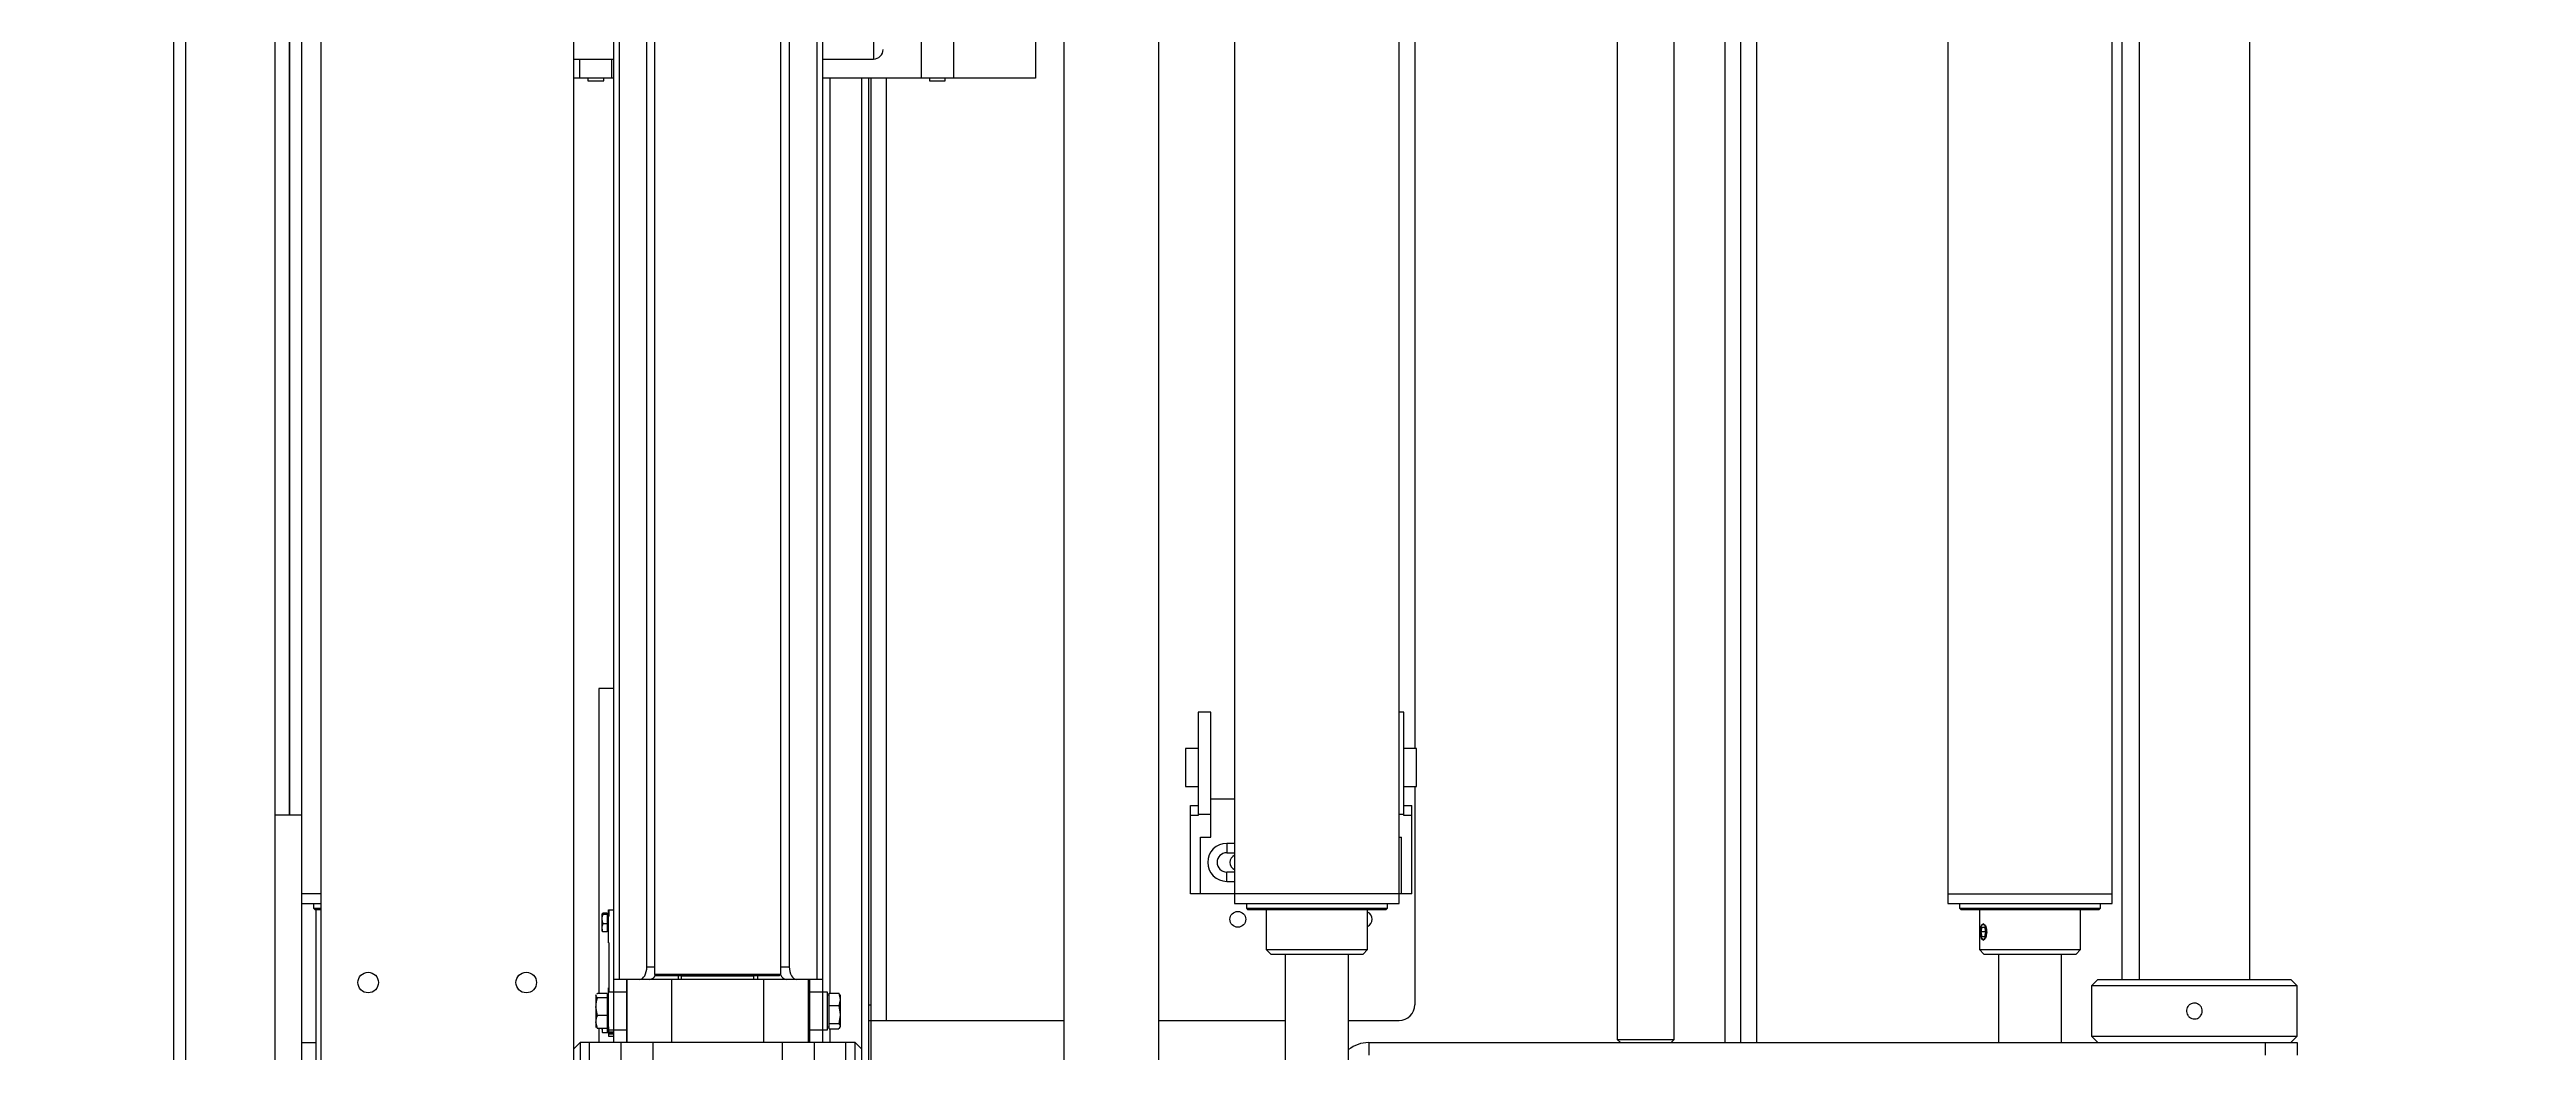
# Model space of a CAD drawing. Header units: inches. Extents: x -955375 to 106222, y -96450 to 64845.
# Drawn here: x 15547 to 16330, y 26920 to 27237 of the extents above; entities that cross this region are included whole.
import ezdxf

# ---------------------------------------------------------------- set-up
doc = ezdxf.new("R2010")
doc.units = ezdxf.units.IN
doc.header["$MEASUREMENT"] = 0
doc.linetypes.add('CONTINUA', pattern=[0])
doc.layers.add('ACHUTECH', color=24, linetype='Continuous', lineweight=18)
doc.layers.add('DIBUJO', color=2, linetype='Continuous')
doc.layers.add('P-EQUIPO NUEVO', color=134, linetype='Continuous')
doc.styles.get("Standard").update_dxf_attribs({"font": 'isocp2.shx'})
doc.dimstyles.new('SUPERPEQUEÑA', dxfattribs={"dimtxt": 0.1, "dimasz": 0.05, "dimexe": 0.1, "dimexo": 0.15, "dimgap": 0.05, "dimtad": 1, "dimzin": 0, "dimdsep": 46, "dimtxsty": 'Standard', "dimblk1": 'CRUZZ', "dimblk2": 'CRUZZ', "dimsah": 1, "dimcen": 0.03, "dimse1": 1, "dimse2": 1, "dimclrd": 109, "dimclre": 4, "dimclrt": 173, "dimadec": 0, "dimazin": 0, "dimtfac": 1, "dimtix": 1, "dimtmove": 1, "dimatfit": 3, "dimldrblk": 'CRUZZ', "dimfxl": 1, "dimtolj": 1, "dimtzin": 0, "dimlwd": -1, "dimarcsym": 0})

# ---------------------------------------------------------------- blocks, each defined once
blk = doc.blocks.new('CRUZ')
at = {"layer": 'DIBUJO', "color": 7, "lineweight": -3}
for p, q in [((-0.2, 0), (0.2, 0)), ((0, 0.2), (0, -0.2))]:
    blk.add_line(p, q, dxfattribs=at)
at = {"layer": 'DIBUJO', "color": 7, "lineweight": -3, "const_width": 0.05}
blk.add_lwpolyline([(0, 0, 1), (0, 0, 1)], format="xyb", close=True, dxfattribs=at)
blk = doc.blocks.new('CRUZZ')
at = {"layer": 'DIBUJO', "color": 3, "xscale": 10, "yscale": 10, "zscale": 10}
blk.add_blockref('CRUZ', (0, 0), dxfattribs=at)
blk = doc.blocks.new('*D185')
at = {"layer": 'ACHUTECH', "color": 7, "ltscale": 500, "transparency": 16777216}
blk.add_line((5118.65, 54499.15), (5118.65, 25409.93), dxfattribs=at)
at = {"layer": 'Defpoints', "color": 0, "linetype": 'CONTINUA', "ltscale": 500, "transparency": 16777216}
for p in [(26169.23, 54499.2), (5118.65, 25409.88), (6592.24, 25409.88)]:
    blk.add_point(p, dxfattribs=at)
at = {"layer": 'ACHUTECH', "color": 7, "linetype": 'CONTINUA', "ltscale": 500, "transparency": 16777216, "xscale": 0.05, "yscale": 0.05, "zscale": 0.05}
for p, rotation in [((5118.65, 54499.2), 90), ((5118.65, 25409.88), 270)]:
    blk.add_blockref('CRUZZ', p, dxfattribs=dict(at, rotation=rotation))
at = {"layer": 'ACHUTECH', "color": 7, "linetype": 'CONTINUA', "lineweight": 13, "ltscale": 500, "transparency": 16777216, "insert": (5118.56, 39954.54), "char_height": 0.15, "attachment_point": 5, "rotation": 90}
blk.add_mtext('\\A1;29089.32', dxfattribs=at)
blk = doc.blocks.new('*D201')
at = {"layer": 'ACHUTECH', "color": 7, "ltscale": 500, "transparency": 16777216}
blk.add_line((4340.12, 59153.03), (4340.12, 15437.33), dxfattribs=at)
at = {"layer": 'Defpoints', "color": 0, "linetype": 'CONTINUA', "ltscale": 500, "transparency": 16777216}
for p in [(21639.15, 59153.08), (4340.12, 15437.28), (6285.39, 15437.28)]:
    blk.add_point(p, dxfattribs=at)
at = {"layer": 'ACHUTECH', "color": 7, "linetype": 'CONTINUA', "ltscale": 500, "transparency": 16777216, "xscale": 0.05, "yscale": 0.05, "zscale": 0.05}
for p, rotation in [((4340.12, 59153.08), 90), ((4340.12, 15437.28), 270)]:
    blk.add_blockref('CRUZZ', p, dxfattribs=dict(at, rotation=rotation))
at = {"layer": 'ACHUTECH', "color": 7, "linetype": 'CONTINUA', "lineweight": 13, "ltscale": 500, "transparency": 16777216, "insert": (4340.02, 37295.18), "char_height": 0.15, "attachment_point": 5, "rotation": 90}
blk.add_mtext('\\A1;43715.81', dxfattribs=at)
blk = doc.blocks.new('termoformadora 2')
for p, q in [((133688.67, -9695.69), (133688.67, -8798.49)), ((133317.17, -8814.59), (133317.17, -8923.09)), ((133337.17, -8923.09), (133337.17, -8814.59)), ((133377.17, -8814.59), (133377.17, -9212.09)), ((133407.17, -9212.09), (133407.17, -8814.59)), ((133468.82, -8814.59), (133468.82, -9200.09)), ((133471.17, -9200.09), (133471.17, -8814.59)), ((133473.17, -8814.59), (133473.17, -8895.09)), ((133486.17, -8895.09), (133486.17, -8814.59)), ((133547.17, -8814.59), (133547.17, -8895.09)), ((133560.17, -8895.09), (133560.17, -8814.59)), ((133562.17, -8814.59), (133562.17, -9679.59)), ((133642.17, -9679.09), (133642.17, -8815.09)), ((133468.17, -9200.09), (133468.17, -8847.09)), ((133643.67, -8937.09), (133643.67, -8854.59)), ((133684.77, -8857.09), (133684.77, -9637.09)), ((133656.67, -9632.09), (133656.67, -8862.09)), ((133648.17, -8872.09), (133648.17, -9622.09)), ((133476.17, -8895.09), (133476.17, -8883.09)), ((133496.17, -8883.09), (133496.17, -8895.09)), ((133537.17, -8895.09), (133537.17, -8883.09)), ((133557.17, -8883.09), (133557.17, -8895.09)), ((133017.17, -8895.09), (133017.17, -8891.09)), ((133019.17, -8895.09), (133017.17, -8897.09)), ((133310.77, -8895.09), (133017.17, -8895.09)), ((133017.17, -8897.09), (133017.17, -8913.09)), ((133082.17, -8897.09), (133017.17, -8897.09)), ((133027.17, -8891.09), (133027.17, -8895.09)), ((133082.17, -8897.09), (133080.17, -8895.09)), ((133094.62, -8895.09), (133080.17, -8895.09)), ((133080.22, -8895.09), (133080.22, -8895.09)), ((133082.17, -8913.09), (133082.17, -8897.09)), ((133091.67, -8895.09), (133091.67, -8923.09)), ((133092.62, -8895.09), (133092.62, -8895.09)), ((133094.62, -8895.09), (133094.62, -8895.09)), ((133108.72, -8895.09), (133108.72, -8895.09)), ((133118.67, -8895.09), (133108.72, -8895.09)), ((133110.72, -8895.09), (133110.72, -8895.09)), ((133111.67, -8923.09), (133111.67, -8895.09)), ((133113.67, -8895.09), (133113.67, -8895.09)), ((133118.67, -8895.09), (133118.67, -8895.09)), ((133188.17, -9599.09), (133188.17, -8895.09)), ((133193.17, -9599.09), (133193.17, -8895.09)), ((133198.17, -9599.09), (133198.17, -8895.09)), ((133215.17, -8895.09), (133214.17, -8896.09)), ((133214.17, -8896.09), (133214.17, -9598.09)), ((133232.17, -8896.09), (133214.17, -8896.09)), ((133232.17, -8896.09), (133231.17, -8895.09)), ((133232.17, -9598.09), (133232.17, -8896.09)), ((133310.77, -8895.09), (133310.77, -8891.09)), ((133471.17, -8893.09), (133473.17, -8895.09)), ((133473.17, -8895.09), (133560.17, -8895.09)), ((133481.17, -8899.46), (133481.17, -8895.09)), ((133483.52, -9599.09), (133483.52, -8895.09)), ((133487.52, -8895.09), (133487.52, -8915.09)), ((133487.82, -8915.09), (133487.82, -8895.09)), ((133488.02, -8915.09), (133488.02, -8895.09)), ((133502.1, -8915.09), (133502.1, -8895.09)), ((133531.24, -8915.09), (133531.24, -8895.09)), ((133545.32, -8915.09), (133545.32, -8895.09)), ((133545.52, -8915.09), (133545.52, -8895.09)), ((133549.52, -8895.09), (133549.52, -9599.09)), ((133551.17, -8897.09), (133549.52, -8897.09)), ((133551.17, -8900.09), (133551.17, -8897.09)), ((133554.17, -8899.53), (133554.17, -8895.09)), ((133562.17, -8893.09), (133560.17, -8895.09)), ((133648.17, -8895.09), (133643.67, -8895.09)), ((133317.17, -8902.09), (133301.17, -8902.09)), ((133377.17, -8902.09), (133337.17, -8902.09)), ((133468.82, -8902.09), (133407.17, -8902.09)), ((133463.37, -9200.09), (133463.37, -8902.09)), ((133478.05, -8899.85), (133477.92, -8900.09)), ((133477.92, -8910.09), (133477.92, -8900.09)), ((133478.37, -8906.8), (133477.92, -8903.98)), ((133481.42, -8899.46), (133478.37, -8899.46)), ((133481.42, -8901.17), (133478.37, -8901.17)), ((133481.42, -8899.46), (133481.42, -8910.72)), ((133481.92, -8900.09), (133481.42, -8900.09)), ((133487.52, -8899.09), (133481.92, -8899.09)), ((133481.92, -8899.09), (133481.92, -8911.09)), ((133487.82, -8902.59), (133487.52, -8902.59)), ((133551.12, -8899.09), (133545.52, -8899.09)), ((133551.17, -8897.9), (133549.52, -8897.9)), ((133551.17, -8898.09), (133549.52, -8898.09)), ((133550.77, -8898.29), (133549.52, -8898.29)), ((133551.17, -8898.49), (133549.52, -8898.49)), ((133550.19, -8898.49), (133550.19, -8898.29)), ((133550.77, -8898.49), (133550.77, -8898.09)), ((133551.12, -8899.09), (133551.12, -8911.09)), ((133551.62, -8900.09), (133551.12, -8900.09)), ((133551.57, -8898.34), (133551.17, -8898.34)), ((133551.57, -8898.15), (133552.92, -8898.15)), ((133551.57, -8900.09), (133551.57, -8898.15)), ((133551.62, -8899.53), (133554.67, -8899.53)), ((133551.62, -8910.65), (133551.62, -8899.53)), ((133551.62, -8903.66), (133554.67, -8903.66)), ((133552.92, -8898.15), (133553.17, -8899.41)), ((133553.17, -8899.53), (133553.17, -8898.34)), ((133554.67, -8899.53), (133555.12, -8901.59)), ((133554.98, -8899.94), (133554.67, -8899.53)), ((133554.67, -8903.66), (133555.12, -8906.44)), ((133555.12, -8900.09), (133555.03, -8899.93)), ((133555.12, -8910.09), (133555.12, -8900.09)), ((133017.17, -8913.09), (133019.17, -8915.09)), ((133017.17, -8913.09), (133082.17, -8913.09)), ((133080.17, -8915.09), (133082.17, -8913.09)), ((133296.17, -8976.09), (133296.17, -8907.09)), ((133468.82, -8907.09), (133468.17, -8907.09)), ((133478.37, -8910.72), (133477.92, -8908.76)), ((133477.92, -8910.09), (133478.05, -8910.32)), ((133478.1, -8910.31), (133478.37, -8910.72)), ((133481.42, -8906.8), (133478.37, -8906.8)), ((133481.42, -8910.72), (133478.37, -8910.72)), ((133481.17, -9200.09), (133481.17, -8910.72)), ((133481.42, -8910.09), (133481.92, -8910.09)), ((133481.92, -8911.09), (133487.52, -8911.09)), ((133487.52, -8907.59), (133487.82, -8907.59)), ((133545.52, -8911.09), (133551.12, -8911.09)), ((133550.92, -8911.09), (133550.92, -8926.69)), ((133551.17, -8912.44), (133550.92, -8912.44)), ((133551.12, -8910.09), (133551.62, -8910.09)), ((133551.17, -8910.09), (133551.17, -8912.44)), ((133551.62, -8909.22), (133554.67, -8909.22)), ((133551.62, -8910.65), (133554.67, -8910.65)), ((133554.17, -9007.09), (133554.17, -8910.65)), ((133554.83, -8910.5), (133554.67, -8910.65)), ((133555.12, -8909.93), (133554.96, -8910.24)), ((133555.03, -8910.25), (133555.12, -8910.09)), ((133080.17, -8915.09), (133019.17, -8915.09)), ((133032.17, -8915.09), (133032.17, -9579.09)), ((133067.17, -9579.09), (133067.17, -8915.09)), ((133072.57, -9579.09), (133072.57, -8915.09)), ((133483.52, -8915.09), (133549.52, -8915.09)), ((133485.33, -9579.09), (133485.33, -8915.09)), ((133492.15, -8915.17), (133491.7, -8915.09)), ((133492.58, -8915.39), (133492.15, -8915.17)), ((133492.97, -8915.76), (133492.58, -8915.39)), ((133493.32, -8916.26), (133492.97, -8915.76)), ((133493.61, -8916.87), (133493.32, -8916.26)), ((133493.82, -8917.56), (133493.61, -8916.87)), ((133493.95, -8918.31), (133493.82, -8917.56)), ((133493.99, -8919.09), (133493.95, -8918.31)), ((133493.99, -9575.09), (133493.99, -8919.09)), ((133496.67, -8919.09), (133493.99, -8919.09)), ((133497.17, -8916.19), (133496.67, -8916.69)), ((133496.67, -8916.69), (133496.67, -9577.49)), ((133536.67, -8916.69), (133496.67, -8916.69)), ((133497.17, -8916.19), (133536.17, -8916.19)), ((133504.02, -8916.19), (133504.02, -8915.09)), ((133505.17, -8915.09), (133505.17, -8916.09)), ((133505.17, -8916.09), (133528.17, -8916.09)), ((133509.57, -8916.09), (133509.67, -8916.19)), ((133523.67, -8916.19), (133523.77, -8916.09)), ((133528.17, -8916.09), (133528.17, -8915.09)), ((133529.02, -8915.09), (133529.02, -8916.19)), ((133536.67, -8916.69), (133536.17, -8916.19)), ((133536.67, -9577.49), (133536.67, -8916.69)), ((133539.05, -8919.09), (133536.67, -8919.09)), ((133539.09, -8918.31), (133539.05, -8919.09)), ((133539.05, -8919.09), (133539.05, -9575.09)), ((133539.22, -8917.56), (133539.09, -8918.31)), ((133539.43, -8916.87), (133539.22, -8917.56)), ((133539.72, -8916.26), (133539.43, -8916.87)), ((133540.06, -8915.76), (133539.72, -8916.26)), ((133540.46, -8915.39), (133540.06, -8915.76)), ((133540.89, -8915.17), (133540.46, -8915.39)), ((133541.34, -8915.09), (133540.89, -8915.17)), ((133547.71, -8915.09), (133547.71, -9579.09)), ((133087.07, -8923.09), (133085.67, -8924.49)), ((133085.67, -8924.49), (133085.67, -8937.09)), ((133117.67, -8924.49), (133085.67, -8924.49)), ((133116.27, -8923.09), (133087.07, -8923.09)), ((133115.6, -8929.17), (133115.8, -8928.39)), ((133115.76, -8930.09), (133116.1, -8928.53)), ((133115.8, -8928.39), (133116.1, -8927.87)), ((133116.1, -8927.87), (133116.45, -8927.69)), ((133116.1, -8928.53), (133116.79, -8928.53)), ((133117.67, -8924.49), (133116.27, -8923.09)), ((133116.56, -8927.62), (133116.31, -8927.54)), ((133116.45, -8927.69), (133116.8, -8927.87)), ((133116.72, -8927.77), (133116.56, -8927.62)), ((133116.83, -8927.9), (133116.72, -8927.77)), ((133116.79, -8928.53), (133117.14, -8930.09)), ((133116.8, -8927.87), (133117.1, -8928.39)), ((133117.1, -8928.39), (133117.3, -8929.17)), ((133117.67, -8937.09), (133117.67, -8924.49)), ((133312.57, -8923.09), (133311.17, -8924.49)), ((133311.17, -8924.49), (133311.17, -8937.09)), ((133343.17, -8924.49), (133311.17, -8924.49)), ((133341.77, -8923.09), (133312.57, -8923.09)), ((133343.17, -8924.49), (133341.77, -8923.09)), ((133343.17, -8937.09), (133343.17, -8924.49)), ((133551.17, -8926.69), (133550.92, -8926.69)), ((133551.17, -8926.69), (133551.17, -8937.09)), ((133115.53, -8930.09), (133115.6, -8929.17)), ((133115.6, -8931.01), (133115.53, -8930.09)), ((133115.8, -8931.79), (133115.6, -8931.01)), ((133116.1, -8931.65), (133115.76, -8930.09)), ((133115.76, -8930.09), (133117.14, -8930.09)), ((133116.1, -8932.31), (133115.8, -8931.79)), ((133116.79, -8931.65), (133116.1, -8931.65)), ((133116.45, -8932.49), (133116.1, -8932.31)), ((133116.31, -8932.64), (133116.56, -8932.55)), ((133116.8, -8932.31), (133116.45, -8932.49)), ((133116.56, -8932.55), (133116.72, -8932.41)), ((133116.72, -8932.41), (133116.83, -8932.27)), ((133117.14, -8930.09), (133116.79, -8931.65)), ((133117.1, -8931.79), (133116.8, -8932.31)), ((133117.3, -8931.01), (133117.1, -8931.79)), ((133117.3, -8929.17), (133117.37, -8930.09)), ((133117.37, -8930.09), (133117.3, -8931.01)), ((133550.92, -8935.09), (133551.17, -8935.09)), ((133550.92, -8935.09), (133550.92, -8937.09)), ((133551.57, -8930.34), (133551.17, -8930.34)), ((133551.17, -8935.84), (133551.57, -8935.84)), ((133551.57, -8930.15), (133552.92, -8930.15)), ((133551.57, -8936.02), (133551.57, -8930.15)), ((133551.57, -8932.67), (133552.92, -8932.67)), ((133551.57, -8935.61), (133552.92, -8935.61)), ((133551.57, -8936.02), (133552.92, -8936.02)), ((133552.92, -8930.15), (133553.17, -8931.41)), ((133552.92, -8935.61), (133553.17, -8935.82)), ((133553.17, -8930.34), (133553.17, -8935.82)), ((133075.67, -8939.09), (133075.67, -9555.09)), ((133127.67, -8939.09), (133075.67, -8939.09)), ((133127.67, -8942.09), (133075.67, -8942.09)), ((133079.87, -8937.09), (133079.37, -8937.59)), ((133079.37, -8937.59), (133079.37, -8939.09)), ((133123.97, -8937.59), (133079.37, -8937.59)), ((133079.87, -8937.09), (133123.47, -8937.09)), ((133123.97, -8937.59), (133123.47, -8937.09)), ((133123.97, -8939.09), (133123.97, -8937.59)), ((133127.67, -9555.09), (133127.67, -8939.09)), ((133297.17, -8942.09), (133367.17, -8942.09)), ((133297.17, -8942.09), (133297.17, -8970.09)), ((133300.42, -8942.09), (133300.42, -8960.09)), ((133301.17, -8939.09), (133301.17, -9555.09)), ((133353.17, -8939.09), (133301.17, -8939.09)), ((133305.37, -8937.09), (133304.87, -8937.59)), ((133304.87, -8937.59), (133304.87, -8939.09)), ((133349.47, -8937.59), (133304.87, -8937.59)), ((133305.37, -8937.09), (133348.97, -8937.09)), ((133349.47, -8937.59), (133348.97, -8937.09)), ((133349.47, -8939.09), (133349.47, -8937.59)), ((133353.17, -9555.09), (133353.17, -8939.09)), ((133363.92, -8942.09), (133363.92, -8960.09)), ((133367.17, -8942.09), (133367.17, -8970.09)), ((133551.17, -8937.09), (133549.52, -8937.09)), ((133642.17, -8937.09), (133643.97, -8937.09)), ((133644.47, -8937.59), (133642.17, -8937.59)), ((133648.17, -8939.09), (133642.17, -8939.09)), ((133642.17, -8942.09), (133648.17, -8942.09)), ((133644.47, -8937.59), (133643.97, -8937.09)), ((133644.47, -8939.09), (133644.47, -8937.59)), ((133355.67, -8946.09), (133353.17, -8946.09)), ((133353.17, -8949.04), (133355.67, -8949.04)), ((133355.67, -8946.09), (133355.67, -8949.04)), ((133301.17, -8960.09), (133300.42, -8960.09)), ((133355.67, -8955.14), (133353.17, -8955.14)), ((133353.17, -8958.09), (133355.67, -8958.09)), ((133355.67, -8958.09), (133355.67, -8955.14)), ((133360.67, -8960.09), (133360.67, -8999.59)), ((133363.92, -8960.09), (133360.67, -8960.09)), ((133297.17, -8966.94), (133299.67, -8966.94)), ((133299.67, -8966.94), (133299.67, -8999.59)), ((133299.67, -8967.22), (133301.17, -8967.22)), ((133360.67, -8967.22), (133364.67, -8967.22)), ((133364.67, -8999.59), (133364.67, -8966.94)), ((133364.67, -8966.94), (133367.17, -8966.94)), ((133656.67, -8967.09), (133648.17, -8967.09)), ((133652.07, -9527.09), (133652.07, -8967.09)), ((133652.17, -9527.09), (133652.17, -8967.09)), ((133299.67, -8970.09), (133297.17, -8970.09)), ((133353.17, -8972.09), (133360.67, -8972.09)), ((133367.17, -8970.09), (133364.67, -8970.09)), ((133299.67, -8976.09), (133295.67, -8976.09)), ((133295.67, -8976.09), (133295.67, -8988.09)), ((133368.67, -8976.09), (133364.67, -8976.09)), ((133368.67, -8988.09), (133368.67, -8976.09)), ((133295.67, -8988.09), (133299.67, -8988.09)), ((133296.17, -9219.59), (133296.17, -8988.09)), ((133364.67, -8988.09), (133368.67, -8988.09)), ((133299.67, -8999.59), (133301.17, -8999.59)), ((133360.67, -8999.59), (133364.67, -8999.59)), ((133549.52, -9007.09), (133554.17, -9007.09)), ((133416.17, -9212.09), (133416.17, -9200.09)), ((133416.17, -9200.09), (133483.52, -9200.09)), ((133442.12, -9212.09), (133442.12, -9200.09)), ((133444.67, -9199.19), (133444.67, -9200.09)), ((133449.67, -9199.19), (133444.67, -9199.19)), ((133449.67, -9200.09), (133449.67, -9199.19)), ((133452.22, -9200.09), (133452.22, -9212.09)), ((133549.52, -9200.09), (133562.17, -9200.09)), ((133550.12, -9200.09), (133550.12, -9206.09)), ((133552.67, -9199.19), (133552.67, -9200.09)), ((133557.67, -9199.19), (133552.67, -9199.19)), ((133557.67, -9200.09), (133557.67, -9199.19)), ((133560.22, -9200.09), (133560.22, -9206.09)), ((133483.52, -9206.09), (133467.33, -9206.09)), ((133467.33, -9391.14), (133467.33, -9206.09)), ((133562.17, -9206.09), (133549.52, -9206.09))]:
    blk.add_line(p, q)
for centre, radius in [((133577.17, -8914.09), 3.25), ((133627.17, -8914.09), 3.25), ((133352.17, -8934.09), 2.5)]:
    blk.add_circle(centre, radius)
for centre, radius, start, end in [((133310.77, -8884.69), 10.4, 270, 307.97987), ((133301.17, -8907.09), 5, 90, 180), ((133494.62, -8917.34), 2.28, 19.15847, 80.90494), ((133538.34, -8917.2), 2.13, 97.39415, 157.6651), ((133312.17, -8934.09), 2.5, 113.57818, 246.42182), ((133352.17, -8952.09), 2.5, 293.57818, 66.42178), ((133355.67, -8952.09), 6, 270, 90), ((133355.67, -8952.09), 3.05, 270, 90), ((133467.33, -9209.09), 3, 90, 180)]:
    blk.add_arc(centre, radius, start, end)
for points, knots in [([(133049.67, -8902.59), (133049.95, -8902.62), (133050.51, -8902.67), (133051.26, -8903.1), (133051.83, -8903.73), (133052.15, -8904.53), (133052.2, -8905.38), (133051.96, -8906.2), (133051.47, -8906.89), (133050.77, -8907.39), (133049.94, -8907.62), (133049.09, -8907.57), (133048.3, -8907.24), (133047.67, -8906.67), (133047.26, -8905.92), (133047.12, -8905.07), (133047.27, -8904.23), (133047.69, -8903.49), (133048.33, -8902.93), (133049.03, -8902.63), (133049.49, -8902.6), (133049.67, -8902.59)], [0, 0, 0, 0, 0.05358, 0.107159, 0.160836, 0.214578, 0.268212, 0.321732, 0.375312, 0.42903, 0.482747, 0.536333, 0.589852, 0.643479, 0.697219, 0.750901, 0.804443, 0.857982, 0.911664, 0.965407, 1, 1, 1, 1]), ([(133477.92, -8900.31), (133477.98, -8900.08), (133478.05, -8899.8), (133478.31, -8899.52), (133478.37, -8899.46)], [0, 0, 0, 0, 0.788965, 1, 1, 1, 1]), ([(133478.37, -8901.17), (133478.18, -8900.95), (133477.95, -8900.67), (133477.92, -8900.38), (133477.92, -8900.31)], [0, 0, 0, 0, 0.76815, 1, 1, 1, 1]), ([(133477.92, -8903.98), (133477.92, -8903.91), (133477.93, -8902.96), (133478.15, -8902.03), (133478.37, -8901.17)], [0, 0, 0, 0, 0.070213, 1, 1, 1, 1]), ([(133553.17, -8898.36), (133553.17, -8898.36), (133553.17, -8898.29), (133553.04, -8898.22), (133552.92, -8898.15)], [0, 0, 0, 0, 0.07015, 1, 1, 1, 1]), ([(133555.12, -8901.59), (133555.12, -8901.64), (133555.11, -8902.34), (133554.88, -8903.02), (133554.67, -8903.66)], [0, 0, 0, 0, 0.070214, 1, 1, 1, 1]), ([(133477.92, -8908.76), (133477.92, -8908.71), (133477.93, -8908.05), (133478.15, -8907.4), (133478.37, -8906.8)], [0, 0, 0, 0, 0.070198, 1, 1, 1, 1]), ([(133555.12, -8906.44), (133555.12, -8906.5), (133555.11, -8907.44), (133554.88, -8908.36), (133554.67, -8909.22)], [0, 0, 0, 0, 0.070195, 1, 1, 1, 1]), ([(133554.67, -8909.22), (133554.86, -8909.4), (133555.09, -8909.63), (133555.11, -8909.88), (133555.12, -8909.93)], [0, 0, 0, 0, 0.768163, 1, 1, 1, 1]), ([(133115.47, -8928.78), (133115.41, -8928.99), (133115.28, -8929.4), (133115.23, -8930.13), (133115.29, -8930.82), (133115.42, -8931.22), (133115.47, -8931.4)], [0, 0, 0, 0, 0.270205, 0.500048, 0.778044, 1, 1, 1, 1]), ([(133115.47, -8928.78), (133115.56, -8928.54), (133115.73, -8928.08), (133116.09, -8927.65), (133116.45, -8927.49), (133116.76, -8927.64), (133116.96, -8927.96), (133117.03, -8928.28), (133117.05, -8928.38)], [0, 0, 0, 0, 0.182615, 0.365239, 0.555424, 0.735825, 0.916155, 1, 1, 1, 1]), ([(133117.02, -8931.93), (133117.01, -8931.97), (133116.96, -8932.24), (133116.77, -8932.52), (133116.46, -8932.69), (133116.11, -8932.54), (133115.75, -8932.12), (133115.57, -8931.65), (133115.47, -8931.4)], [0, 0, 0, 0, 0.034924, 0.224794, 0.422538, 0.610073, 0.797569, 1, 1, 1, 1]), ([(133553.17, -8930.36), (133553.17, -8930.36), (133553.17, -8930.29), (133553.04, -8930.22), (133552.92, -8930.15)], [0, 0, 0, 0, 0.070151, 1, 1, 1, 1]), ([(133553.17, -8931.41), (133553.17, -8931.44), (133553.17, -8931.87), (133553.04, -8932.28), (133552.92, -8932.67)], [0, 0, 0, 0, 0.070147, 1, 1, 1, 1]), ([(133552.92, -8932.67), (133552.95, -8932.77), (133553.1, -8933.25), (133553.14, -8933.74), (133553.17, -8934.14)], [0, 0, 0, 0, 0.205229, 1, 1, 1, 1]), ([(133553.17, -8934.14), (133553.17, -8934.25), (133553.15, -8934.75), (133553.02, -8935.23), (133552.92, -8935.61)], [0, 0, 0, 0, 0.227311, 1, 1, 1, 1]), ([(133553.17, -8935.82), (133553.17, -8935.82), (133553.17, -8935.89), (133553.04, -8935.96), (133552.92, -8936.02)], [0, 0, 0, 0, 0.070151, 1, 1, 1, 1])]:
    blk.add_open_spline(points, degree=3, knots=knots)

msp = doc.modelspace()

# ---------------------------------------------------------------- block references
at = {"layer": 'P-EQUIPO NUEVO', "lineweight": 0, "rotation": 180}
msp.add_blockref('termoformadora 2', (149275.079, 18027.72), dxfattribs=at)

# ---------------------------------------------------------------- dimensions: what is measured, and where the dimension line sits
at = {"layer": 'ACHUTECH', "color": 7, "linetype": 'CONTINUA', "lineweight": 13, "ltscale": 500}
for base, p1, p2, picture, middle in [((4340.116, 15437.278), (21639.15, 59153.085), (6285.39, 15437.278), '*D201', (4340.021, 37295.181)), ((5118.653, 25409.883), (26169.229, 54499.203), (6592.24, 25409.883), '*D185', (5118.558, 39954.543))]:
    dim = msp.add_linear_dim(base=base, p1=p1, p2=p2, angle=90, dimstyle='SUPERPEQUEÑA', override={"dimtxt": 0.15, "dimgap": 0.02, "dimclrd": 7, "dimclrt": 7, "dimfxl": 0.2}, dxfattribs=at)
    dim.commit()
    dim.dimension.update_dxf_attribs({"geometry": picture, "text_midpoint": middle})

doc.saveas('drawing.dxf')
